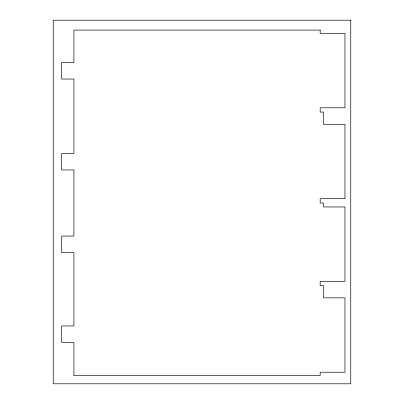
<?xml version="1.0" encoding="UTF-8"?>
<svg xmlns="http://www.w3.org/2000/svg" width="404" height="404" viewBox="0 0 404 404"><rect width="100%" height="100%" fill="white"/><g stroke="black" fill="none" stroke-linecap="round" stroke-linejoin="round"><path stroke-width="0.61" d="M350.748 20.2L53.252 20.2L53.252 383.8L350.748 383.8L350.748 20.2M320.17 30.103L73.912 30.103L73.912 62.509L61.686 62.509L61.686 79.038L73.912 79.038L73.912 153.409L61.686 153.409L61.686 169.938L73.912 169.938L73.912 236.047L61.686 236.047L61.686 252.576L73.912 252.576L73.912 325.952L61.686 325.952L61.686 342.481L73.912 342.481L73.912 375.538L320.17 375.538L320.17 372.23L344.96 372.23L344.96 297.859L323.478 297.859L323.478 285.628L320.17 285.628L320.17 281.33L344.96 281.33L344.96 206.959L323.478 206.959L323.478 202.99L320.17 202.99L320.17 198.692L344.96 198.692L344.96 124.321L323.478 124.321L323.478 112.09L320.17 112.09L320.17 107.792L344.96 107.792L344.96 33.421L320.17 33.421L320.17 30.103"/></g></svg>
